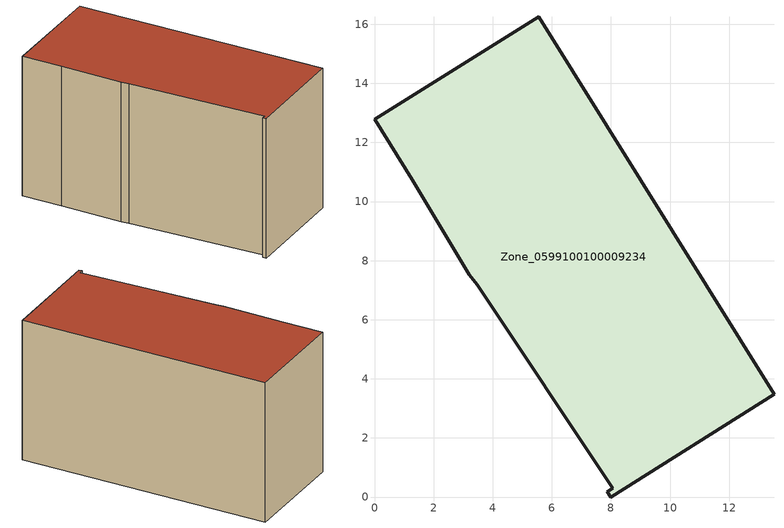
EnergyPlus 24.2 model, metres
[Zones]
Zone_0599100100009234
 floor ground (C_G): 8.06,0.3 3.47,7.19 3.21,7.53 1.27,10.74 0,12.78 5.56,16.25 13.52,3.48 7.99,0 7.87,0.18 z0
 wall outside (C_F): 1.27,10.74 3.21,7.53 3.47,7.19 8.06,0.3 7.87,0.18 7.99,0 13.52,3.48 5.56,16.25 0,12.78 1.27,10.74 z0:8.63
 roof outside (C_R): 8.06,0.3 7.87,0.18 7.99,0 13.52,3.48 5.56,16.25 0,12.78 1.27,10.74 3.21,7.53 3.47,7.19 z8.63
[BUILDING]
Pand.0599100100009234: North Axis=0; Terrain=City; Loads Convergence Tolerance Value=0.04; Temperature Convergence Tolerance Value=0.4; Solar Distribution=FullExterior; Maximum Number of Warmup Days=25; Minimum Number of Warmup Days=1
[Site:Location]
Rotterdam.The.Hague.AP_ZH_NLD Design_Conditions: Latitude=51.96; Longitude=4.45; Time Zone=1; Elevation=-4.5
[SITE:GROUNDTEMPERATURE:BUILDINGSURFACE]
18, 18, 18, 18, 18, 18, 18, 18, 18, 18, 18, 18
[MATERIAL] Thermal Absorptance=0.9; Solar Absorptance=0.7; Visible Absorptance=0.7
Name | Roughness | Thickness | Conductivity | Density | Specific Heat
G.TI.2015-2018 | MediumSmooth | 0.15 | 0.0428571 | 540 | 1210
F.TI.2015-2018 | Rough | 0.3 | 0.0666667 | 1920 | 840
R.TI.2015-2018 | MediumRough | 0.2 | 0.0333333 | 1500 | 1000
[CONSTRUCTION]
C_G: G.TI.2015-2018
C_F: F.TI.2015-2018
C_R: R.TI.2015-2018
[ZONE]
Zone_0599100100009234: Type=1; Multiplier=1; Ceiling Height=Autocalculate; Volume=Autocalculate; Floor Area=autocalculate; Part of Total Floor Area=Yes
[ZONEINFILTRATION:DESIGNFLOWRATE]
Infil_Zone_0599100100009234: Zone or ZoneList or Space or SpaceList=Zone_0599100100009234; Schedule=AlwaysOn; Design Flow Rate Calculation Method=Flow/Area; Flow Rate per Floor Area=0.0015; Constant Term Coefficient=1; Temperature Term Coefficient=0; Velocity Term Coefficient=0; Velocity Squared Term Coefficient=0
[HVACTEMPLATE:ZONE:IDEALLOADSAIRSYSTEM]
Zone_0599100100009234: Maximum Heating Supply Air Temperature=50; Minimum Cooling Supply Air Temperature=13; Maximum Heating Supply Air Humidity Ratio=0.0156; Minimum Cooling Supply Air Humidity Ratio=0.0077; Heating Limit=NoLimit; Cooling Limit=NoLimit; Dehumidification Control Type=ConstantSensibleHeatRatio; Cooling Sensible Heat Ratio=0.7; Dehumidification Setpoint=60; Humidification Control Type=None; Humidification Setpoint=30; Outdoor Air Method=None; Outdoor Air Flow Rate per Person=0.00944; Outdoor Air Flow Rate per Zone Floor Area=0; Outdoor Air Flow Rate per Zone=0; Demand Controlled Ventilation Type=None; Outdoor Air Economizer Type=NoEconomizer; Heat Recovery Type=None; Sensible Heat Recovery Effectiveness=0.7; Latent Heat Recovery Effectiveness=0.65
[ZONECONTROL:THERMOSTAT]
ThermostatControl_Zone_0599100100009234: Zone or ZoneList=Zone_0599100100009234; Control Type Schedule=DualSetpointControlType; Control 1=Thermostat_Zone_0599100100009234; Temperature Difference Between Cutout And Setpoint=0
[THERMOSTATSETPOINT:DUALSETPOINT]
Thermostat_Zone_0599100100009234: Heating Setpoint Temperature Schedule=HeatingSetpoint_Zone_0599100100009234; Cooling Setpoint Temperature Schedule=CoolingSetpoint_Zone_0599100100009234
[SCHEDULE:COMPACT]
HeatingSetpoint_Zone_0599100100009234: Through: 12/31, For: AllDays, Until: 24:00, 21
CoolingSetpoint_Zone_0599100100009234: Through: 12/31, For: AllDays, Until: 24:00, 24
DualSetpointControlType: Through: 12/31, For: AllDays, Until: 24:00, 4
AlwaysOn: Through: 12/31, For: AllDays, Until: 24:00, 1
